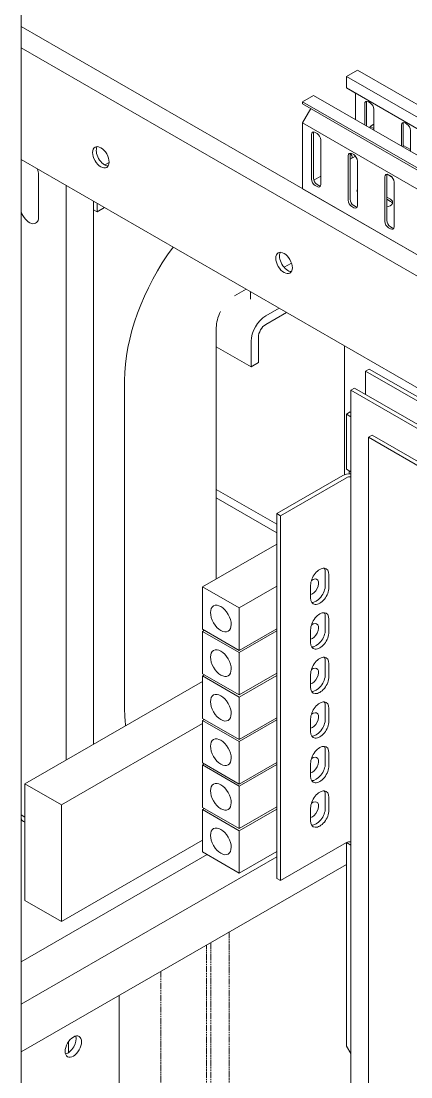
# Model space of a CAD drawing. Header units: millimetres. Extents: x 0 to 8410, y 0 to 5940.
# Drawn here: x 6887.2 to 7037.6, y 4343.3 to 4750.2 of the extents above; entities that cross this region are included whole.
import ezdxf

# ---------------------------------------------------------------- set-up
doc = ezdxf.new("R2010")
doc.units = ezdxf.units.MM
doc.header["$LTSCALE"] = 10
doc.linetypes.add('DOUBLE_DASH_CHAIN', pattern=[1.2403, 0.6614, -0.0827, 0.1654, -0.0827, 0.1654, -0.0827])
doc.layers.add('가시적인 것(ISO)', color=3, linetype='Continuous', lineweight=5, true_color=0x00ff00)
doc.layers.add('참조(ISO)', color=6, linetype='DOUBLE_DASH_CHAIN', lineweight=5, true_color=0xff00ff)

msp = doc.modelspace()

# ---------------------------------------------------------------- linework, layer by layer
at = {"layer": '가시적인 것(ISO)'}
for p, q in [((6887.18, 3452.78), (6887.18, 5110.31)), ((6887.18, 4748.13), (7335.14, 4490.16)), ((7335.14, 4481.99), (6887.18, 4739.95)), ((7016.94, 4731.35), (7012.7, 4728.91)), ((7012.7, 4728.91), (7012.7, 4724.48)), ((7335.14, 4543.23), (7012.7, 4728.91)), ((7335.14, 4548.11), (7016.94, 4731.35)), ((7012.7, 4724.48), (7016.23, 4722.43)), ((7335.14, 4538.8), (7012.7, 4724.48)), ((6999.97, 4721.58), (6995.73, 4719.13)), ((7335.14, 4528.57), (6999.97, 4721.58)), ((7016.23, 4722.43), (7016.23, 4712.21)), ((7335.14, 4538.78), (7016.23, 4722.43)), ((6995.73, 4719.13), (6995.73, 4718.32)), ((7335.14, 4523.68), (6995.73, 4719.13)), ((7335.14, 4522.86), (6995.73, 4718.32)), ((6998.92, 4716.48), (6995.73, 4710.96)), ((7019.77, 4710.18), (7019.77, 4718.28)), ((7020.48, 4718.69), (7020.48, 4709.77)), ((7021.18, 4719.1), (7021.89, 4718.69)), ((7023.3, 4716.24), (7023.3, 4708.14)), ((6995.73, 4710.96), (6995.73, 4685.61)), ((7335.14, 4515.5), (6995.73, 4710.96)), ((7000.68, 4707.29), (7001.38, 4706.88)), ((7021.89, 4709.65), (7023.3, 4710.46)), ((7021.89, 4709.65), (7023.3, 4708.83)), ((7021.89, 4708.95), (7021.89, 4709.65)), ((7033.91, 4702.03), (7033.91, 4710.13)), ((7034.62, 4710.54), (7034.62, 4701.62)), ((7035.33, 4710.96), (7036.03, 4710.55)), ((7037.45, 4708.1), (7037.45, 4700)), ((6999.26, 4689.3), (6999.26, 4706.47)), ((6999.97, 4706.88), (6999.97, 4689.71)), ((7002.8, 4704.43), (7002.8, 4687.27)), ((7014.82, 4699.15), (7015.53, 4698.74)), ((7034.62, 4702.32), (7037.45, 4700.69)), ((6887.18, 4696.91), (7335.14, 4438.95)), ((6919.52, 4694.77), (6921.12, 4695.69)), ((7013.4, 4681.16), (7013.4, 4698.33)), ((7014.11, 4698.73), (7014.11, 4681.56)), ((7016.16, 4698.2), (7014.11, 4697.02)), ((7016.94, 4696.29), (7016.94, 4679.12)), ((6893.9, 4691), (6893.9, 4674.65)), ((7030.13, 4690.24), (7028.49, 4691.18)), ((7028.96, 4691), (7029.67, 4690.6)), ((6904.51, 4686.93), (6904.51, 4465.44)), ((7002.8, 4690.5), (7000.1, 4688.95)), ((7001.38, 4687.26), (7002.09, 4686.85)), ((7027.55, 4673.01), (7027.55, 4690.18)), ((7028.25, 4690.59), (7028.25, 4673.42)), ((7031.08, 4688.15), (7031.08, 4670.98)), ((7335.14, 4490.16), (6995.73, 4685.61)), ((7001.38, 4686.44), (7000.68, 4686.85)), ((6915.12, 4680.82), (6915.12, 4471.55)), ((6916.53, 4676.69), (6916.53, 4680.01)), ((7015.53, 4679.12), (7016.23, 4678.71)), ((7028.25, 4682.36), (7029.67, 4681.55)), ((7029.67, 4680.73), (7028.25, 4681.54)), ((6915.12, 4677.51), (6916.53, 4676.69)), ((6916.53, 4676.69), (6919.41, 4678.35)), ((7015.53, 4678.3), (7014.82, 4678.71)), ((7029.67, 4670.97), (7030.38, 4670.56)), ((7029.67, 4670.16), (7028.96, 4670.56)), ((6988.66, 4655.33), (6991.51, 4656.97)), ((6969.56, 4644.34), (6974.02, 4646.9)), ((6975.76, 4643.11), (6975.76, 4645.9)), ((6986.75, 4639.57), (6981.59, 4636.6)), ((6989.59, 4637.94), (6981.59, 4633.33)), ((6962.49, 4535.27), (6962.49, 4632.09)), ((6975.93, 4626.8), (6975.93, 4616.99)), ((6978.76, 4618.62), (6978.76, 4628.43)), ((6962.49, 4624.73), (6975.93, 4616.99)), ((7011.99, 4625.04), (7011.99, 4575.4)), ((6975.93, 4616.99), (6978.76, 4618.62)), ((7020.12, 4615.32), (7021.54, 4616.13)), ((7020.12, 4615.32), (7203.96, 4509.46)), ((7020.12, 4606.36), (7020.12, 4615.32)), ((7205.37, 4510.27), (7021.54, 4616.13)), ((6927.14, 4611.73), (6927.14, 4485.01)), ((7014.47, 4607.99), (7015.88, 4608.8)), ((7014.47, 4607.99), (7289.52, 4449.6)), ((7014.47, 4275.29), (7014.47, 4607.99)), ((7335.14, 4424.96), (7015.88, 4608.8)), ((7012.7, 4598.78), (7014.11, 4599.6)), ((7012.7, 4598.78), (7014.47, 4597.76)), ((7012.7, 4577.52), (7012.7, 4598.78)), ((7014.47, 4599.39), (7014.11, 4599.6)), ((7021.18, 4589.82), (7022.6, 4590.64)), ((7021.18, 4589.82), (7284.23, 4438.35)), ((7021.18, 4306.33), (7021.18, 4589.82)), ((7284.23, 4439.97), (7022.6, 4590.64)), ((7012.7, 4577.52), (7014.47, 4576.51)), ((7011.28, 4575.08), (6985.83, 4560.42)), ((6987.24, 4559.6), (7012.7, 4574.26)), ((7013.76, 4575.74), (7013.76, 4576.91)), ((6985.83, 4556.3), (6962.49, 4569.74)), ((6985.83, 4553.04), (6962.49, 4566.48)), ((6987.24, 4559.6), (6985.83, 4560.42)), ((6985.83, 4560.42), (6985.83, 4419.8)), ((6987.24, 4559.6), (6987.24, 4418.98)), ((6957.19, 4532.21), (6985.83, 4548.7)), ((7004.57, 4532.78), (7004.57, 4537.69)), ((7005.98, 4536.87), (7005.98, 4531.97)), ((6985.83, 4532.42), (6971.33, 4524.07)), ((6998.91, 4527.9), (6998.91, 4532.8)), ((6971.33, 4524.07), (6957.19, 4532.21)), ((6957.19, 4515.86), (6957.19, 4532.21)), ((6971.33, 4524.07), (6971.33, 4507.72)), ((7004.57, 4515.61), (7004.57, 4520.52)), ((6971.33, 4507.72), (6985.83, 4516.06)), ((7005.98, 4519.7), (7005.98, 4514.8)), ((6971.33, 4507.72), (6957.19, 4515.86)), ((6957.19, 4515.04), (6957.9, 4515.45)), ((6971.33, 4506.9), (6957.19, 4515.04)), ((6957.19, 4498.69), (6957.19, 4515.04)), ((6985.83, 4515.25), (6971.33, 4506.9)), ((6998.91, 4510.73), (6998.91, 4515.63)), ((6971.33, 4506.9), (6971.33, 4490.55)), ((7004.57, 4498.45), (7004.57, 4503.35)), ((7005.98, 4502.54), (7005.98, 4497.63)), ((6888.6, 4456.28), (6957.19, 4495.77)), ((6971.33, 4490.55), (6957.19, 4498.69)), ((6957.19, 4497.87), (6957.9, 4498.28)), ((6971.33, 4489.73), (6957.19, 4497.87)), ((6957.19, 4481.52), (6957.19, 4497.87)), ((6971.33, 4490.55), (6985.83, 4498.9)), ((6985.83, 4498.08), (6971.33, 4489.73)), ((6998.91, 4493.56), (6998.91, 4498.46)), ((6971.33, 4489.73), (6971.33, 4473.38)), ((7004.57, 4481.28), (7004.57, 4486.18)), ((7005.98, 4485.37), (7005.98, 4480.46)), ((6902.74, 4448.13), (6957.19, 4479.49)), ((6971.33, 4473.38), (6957.19, 4481.52)), ((6957.19, 4480.71), (6957.9, 4481.12)), ((6971.33, 4472.56), (6957.19, 4480.71)), ((6957.19, 4464.36), (6957.19, 4480.71)), ((6971.33, 4473.38), (6985.83, 4481.73)), ((6985.83, 4480.91), (6971.33, 4472.56)), ((6998.91, 4476.39), (6998.91, 4481.3)), ((6915.12, 4471.56), (6915.13, 4471.55)), ((6971.33, 4472.56), (6971.33, 4456.21)), ((7004.57, 4464.11), (7004.57, 4469.01)), ((7005.98, 4468.2), (7005.98, 4463.29)), ((6971.33, 4456.21), (6957.19, 4464.36)), ((6957.19, 4463.54), (6957.9, 4463.95)), ((6971.33, 4455.39), (6957.19, 4463.54)), ((6957.19, 4447.19), (6957.19, 4463.54)), ((6971.33, 4456.21), (6985.83, 4464.56)), ((6985.83, 4463.74), (6971.33, 4455.39)), ((6998.91, 4459.22), (6998.91, 4464.13)), ((6888.6, 4411.31), (6888.6, 4456.28)), ((6902.74, 4448.13), (6888.6, 4456.28)), ((6971.33, 4455.39), (6971.33, 4439.04)), ((7004.57, 4446.94), (7004.57, 4451.85)), ((7005.98, 4451.03), (7005.98, 4446.13)), ((6902.74, 4403.17), (6902.74, 4448.13)), ((6971.33, 4439.04), (6957.19, 4447.19)), ((6971.33, 4439.04), (6985.83, 4447.39)), ((6998.91, 4442.05), (6998.91, 4446.96)), ((6888.6, 4443.48), (6887.18, 4444.3)), ((6957.19, 4446.37), (6957.9, 4446.78)), ((6971.33, 4438.23), (6957.19, 4446.37)), ((6957.19, 4430.02), (6957.19, 4446.37)), ((6985.83, 4446.57), (6971.33, 4438.23)), ((6971.33, 4438.23), (6971.33, 4421.87)), ((6957.19, 4434.52), (6902.74, 4403.17)), ((6987.24, 4418.98), (7012.7, 4433.64)), ((7012.7, 4433.64), (7012.83, 4433.71)), ((7012.7, 4355.15), (7012.7, 4433.64)), ((7014.47, 4432.62), (7012.7, 4433.64)), ((6887.18, 4387.69), (6958.94, 4429.01)), ((6985.83, 4428.15), (6887.18, 4371.34)), ((6971.33, 4421.87), (6957.19, 4430.02)), ((6971.33, 4421.87), (6985.83, 4430.22)), ((7012.7, 4425.23), (6887.18, 4352.95)), ((6987.24, 4418.98), (6985.83, 4419.8)), ((6902.74, 4403.17), (6888.6, 4411.31)), ((6925.02, 4055.76), (6925.02, 4374.74)), ((7012.7, 4355.15), (7014.47, 4352.33))]:
    msp.add_line(p, q, dxfattribs=at)
for centre, major_axis, ratio, start_param, end_param in [((7021.18, 4717.46), (-1, 1.73), 0.578093, 5.499721, 7.070517), ((7021.89, 4717.87), (-1, 1.73), 0.578093, 0.360638, 0.787332), ((7021.89, 4717.06), (1, -1.73), 0.578093, 0.787332, 2.358128), ((7035.33, 4709.32), (-1, 1.73), 0.578093, 5.499721, 7.070517), ((7000.68, 4705.66), (-1, 1.73), 0.578093, 5.499721, 7.070517), ((7001.38, 4706.06), (-1, 1.73), 0.578093, 0.360638, 0.787332), ((7036.03, 4709.73), (-1, 1.73), 0.578093, 0.360638, 0.787332), ((7036.03, 4708.91), (1, -1.73), 0.578093, 0.787332, 2.358128), ((7001.38, 4705.25), (1, -1.73), 0.578093, 0.787332, 2.358128), ((6919.36, 4698.53), (-2.25, 3.9), 0.578093, 0.319049, 2.822544), ((7014.82, 4697.51), (-1, 1.73), 0.578093, 5.499721, 7.070517), ((7015.53, 4697.92), (-1, 1.73), 0.578093, 0.360638, 0.787332), ((7009.87, 4697.83), (5, 0), 0.575862, 6.142579, 6.804366), ((6890.37, 4693.04), (-2.5, 4.33), 0.578093, 0.266268, 0.343106), ((7015.53, 4697.1), (1, -1.73), 0.578093, 0.787332, 2.358128), ((6890.37, 4693.04), (2.5, -4.33), 0.578093, 0.787332, 1.308396), ((7028.96, 4689.37), (-1, 1.73), 0.578093, 5.499721, 7.070517), ((7029.67, 4689.77), (-1, 1.73), 0.578093, 0.360638, 0.787332), ((7000.68, 4688.49), (-1, 1.73), 0.578093, 0.787332, 2.358128), ((7001.38, 4688.89), (1, -1.73), 0.578093, 3.928925, 5.499721), ((7001.38, 4688.08), (1, -1.73), 0.578093, 5.499721, 7.070517), ((7029.67, 4688.96), (1, -1.73), 0.578093, 0.787332, 2.358128), ((7002.09, 4688.49), (1, -1.73), 0.578093, 5.499721, 5.922547), ((7019.77, 4684.8), (-3, 0), 0.575862, 5.943348, 6.623022), ((7019.77, 4683.99), (-3, 0), 0.575862, 5.943348, 6.044304), ((7014.82, 4680.34), (-1, 1.73), 0.578093, 0.787332, 2.358128), ((7015.53, 4680.75), (1, -1.73), 0.578093, 3.928925, 5.499721), ((7015.53, 4679.94), (1, -1.73), 0.578093, 5.499721, 7.070517), ((7027.55, 4680.32), (3, 0), 0.575862, 4.95033, 7.068583), ((7027.55, 4679.51), (3, 0), 0.575862, 0.238881, 0.785398), ((6890.37, 4676.69), (2.5, -4.33), 0.578093, 4.37315, 7.070517), ((7016.23, 4680.34), (1, -1.73), 0.578093, 5.499721, 5.922547), ((7028.96, 4672.2), (-1, 1.73), 0.578093, 0.787332, 2.358128), ((7029.67, 4672.61), (1, -1.73), 0.578093, 3.928925, 5.499721), ((7029.67, 4671.79), (1, -1.73), 0.578093, 5.499721, 7.070517), ((7030.38, 4672.2), (1, -1.73), 0.578093, 5.499721, 5.922547), ((6969.56, 4636.16), (-29.94, -52), 0.578093, 4.518971, 5.495853), ((6990.07, 4657.81), (-2.25, 3.9), 0.578093, 0.319049, 2.822544), ((6969.56, 4636.16), (4.99, 8.67), 0.578093, 1.657947, 2.354261), ((6981.59, 4630.06), (-3.99, -6.93), 0.578093, 3.925057, 5.495853), ((6981.59, 4630.06), (2, 3.47), 0.578093, 0.783464, 2.354261), ((7014.11, 4573.45), (-4, 0), 0.575862, 4.623885, 5.497787), ((7014.11, 4573.45), (2, 0), 0.575862, 1.393086, 2.356194), ((7002.44, 4534.84), (2.5, 4.33), 0.578093, 5.495853, 8.637446), ((7001.03, 4535.65), (2.5, 4.33), 0.578093, 5.495853, 5.996997), ((6999.62, 4532.18), (1.66, 2.88), 0.578093, 3.619434, 7.24077), ((7001.03, 4530.75), (-2.5, -4.33), 0.578093, 0.286188, 2.354261), ((7002.44, 4529.93), (-2.5, -4.33), 0.578093, 5.495853, 8.637446), ((7002.44, 4517.67), (2.5, 4.33), 0.578093, 5.495853, 8.637446), ((7001.03, 4518.48), (2.5, 4.33), 0.578093, 5.495853, 5.996997), ((6999.62, 4515.01), (1.66, 2.88), 0.578093, 3.619434, 7.24077), ((7002.44, 4512.76), (-2.5, -4.33), 0.578093, 5.495853, 8.637446), ((7001.03, 4513.58), (-2.5, -4.33), 0.578093, 0.286188, 2.354261), ((7002.44, 4500.5), (2.5, 4.33), 0.578093, 5.495853, 8.637446), ((7001.03, 4501.31), (2.5, 4.33), 0.578093, 5.495853, 5.996997), ((6999.62, 4497.84), (1.66, 2.88), 0.578093, 3.619434, 7.24077), ((7002.44, 4495.6), (-2.5, -4.33), 0.578093, 5.495853, 8.637446), ((7001.03, 4496.41), (-2.5, -4.33), 0.578093, 0.286188, 2.354261), ((7002.44, 4483.33), (2.5, 4.33), 0.578093, 5.495853, 8.637446), ((7001.03, 4484.15), (2.5, 4.33), 0.578093, 5.495853, 5.996997), ((6969.56, 4509.44), (-29.94, -52), 0.578093, 5.495853, 5.629585), ((6999.62, 4480.67), (1.66, 2.88), 0.578093, 3.619434, 7.24077), ((7002.44, 4478.43), (-2.5, -4.33), 0.578093, 5.495853, 8.637446), ((7001.03, 4479.24), (-2.5, -4.33), 0.578093, 0.286188, 2.354261), ((7002.44, 4466.16), (2.5, 4.33), 0.578093, 5.495853, 8.637446), ((7001.03, 4466.98), (2.5, 4.33), 0.578093, 5.495853, 5.996997), ((6999.62, 4463.51), (1.66, 2.88), 0.578093, 3.619434, 7.24077), ((7002.44, 4461.26), (-2.5, -4.33), 0.578093, 5.495853, 8.637446), ((7001.03, 4462.07), (-2.5, -4.33), 0.578093, 0.286188, 2.354261), ((7002.44, 4448.99), (2.5, 4.33), 0.578093, 5.495853, 8.637446), ((7001.03, 4449.81), (2.5, 4.33), 0.578093, 5.495853, 5.996997), ((6999.62, 4446.34), (1.66, 2.88), 0.578093, 3.619434, 7.24077), ((7001.03, 4444.9), (-2.5, -4.33), 0.578093, 0.286188, 2.354261), ((6892.14, 4443.48), (-5, 0), 0.575862, 6.021386, 6.156856), ((6892.14, 4443.48), (-5, 0), 0.575862, 0.12633, 0.785398), ((7002.44, 4444.09), (-2.5, -4.33), 0.578093, 5.495853, 8.637446), ((7014.11, 4432.83), (2, 0), 0.575862, 1.393086, 2.356194), ((6905.22, 4356.25), (2.25, 3.9), 0.578093, 3.631445, 5.793333)]:
    msp.add_ellipse(centre, major_axis=major_axis, ratio=ratio, start_param=start_param, end_param=end_param, dxfattribs=at)
for centre, major_axis in [((6917.95, 4697.72), (-2.25, 3.9)), ((6988.66, 4657), (-2.25, 3.9)), ((6964.26, 4519.96), (-2.81, 4.89)), ((6964.26, 4502.8), (-2.81, 4.89)), ((6964.26, 4485.63), (-2.81, 4.89)), ((6964.26, 4468.46), (-2.81, 4.89)), ((6964.26, 4451.29), (-2.81, 4.89)), ((6964.26, 4434.12), (-2.81, 4.89)), ((6907.34, 4355.03), (-2.25, -3.9))]:
    msp.add_ellipse(centre, major_axis=major_axis, ratio=0.578093, dxfattribs=at)
at = {"layer": '참조(ISO)', "ltscale": 0.360272}
msp.add_line((6967.44, 4399.17), (6967.44, 4154.41), dxfattribs=at)
at = {"layer": '참조(ISO)', "ltscale": 0.36461}
for p, q in [((6958.75, 4157.55), (6958.75, 4394.16)), ((6960.37, 4395.1), (6960.37, 4158.48))]:
    msp.add_line(p, q, dxfattribs=at)
at = {"layer": '참조(ISO)', "ltscale": 0.361579}
msp.add_line((6941.07, 4383.98), (6941.07, 4065), dxfattribs=at)
at = {"layer": '참조(ISO)', "ltscale": 0.161836}
msp.add_line((6905.43, 4352.7), (6905.43, 4356.87), dxfattribs=at)

doc.saveas('drawing.dxf')
